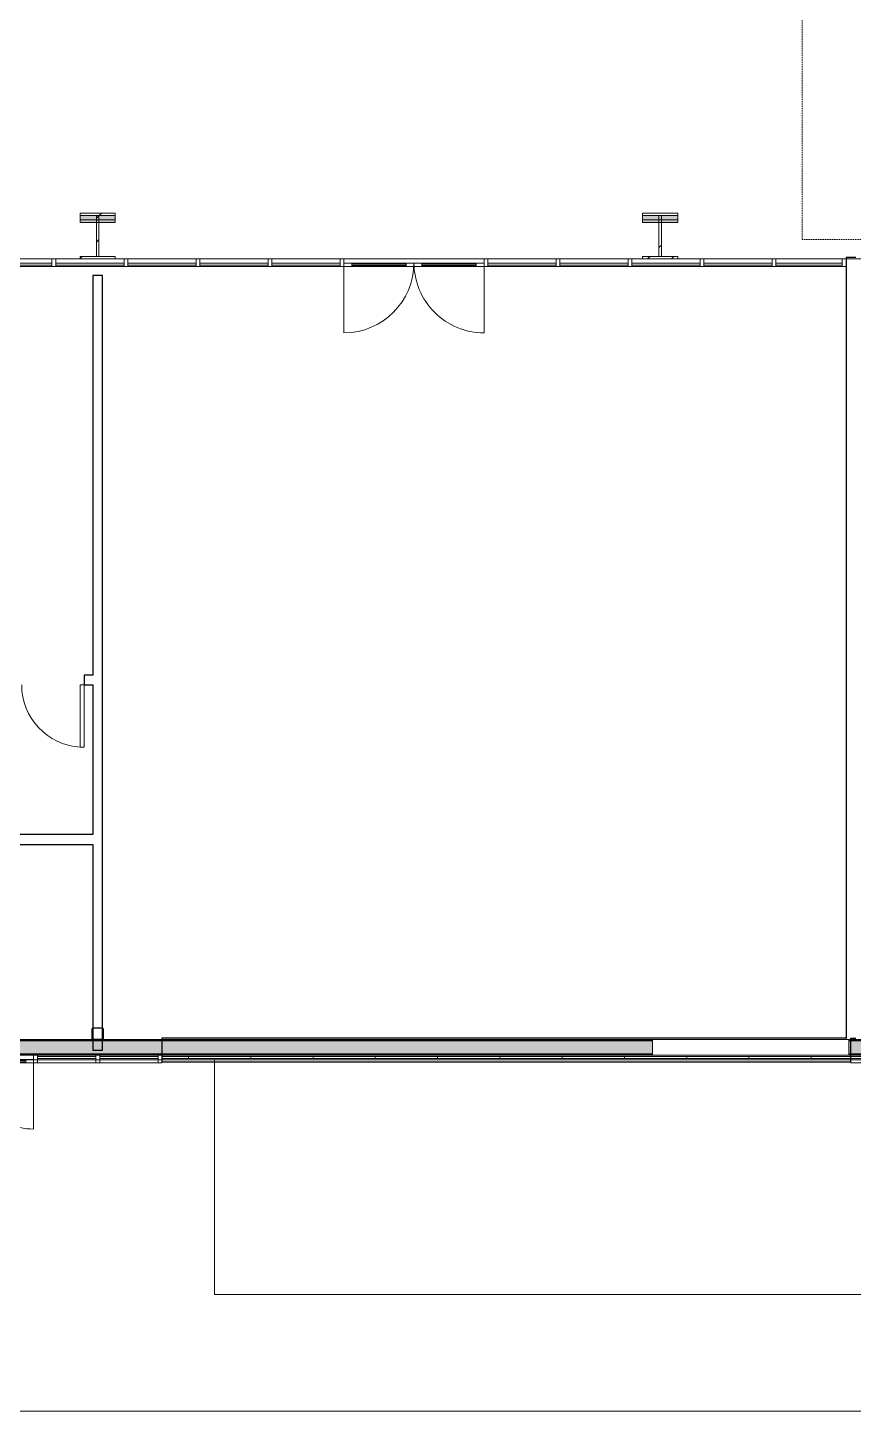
# Model space of a CAD drawing. Header units: inches. Extents: x 20541 to 27285, y -26063 to -19045.
# Drawn here: x 24205 to 24630, y -22952 to -22241 of the extents above; entities that cross this region are included whole.
import ezdxf

# ---------------------------------------------------------------- set-up
doc = ezdxf.new("R2010")
doc.units = ezdxf.units.IN
doc.header["$MEASUREMENT"] = 0
doc.linetypes.add('Dash 1_16_', pattern=[0.125, 0.0625, -0.0625])
for name, color, linetype, lineweight in [('A-DOOR', 31, 'Continuous', 9), ('A-FLOR-CLRS', 90, 'Dash 1_16_', 9), ('A-GLAZ-CURT', 52, 'Continuous', 9), ('A-GLAZ-CWMG', 51, 'Continuous', 9), ('A-WALL', 113, 'Continuous', 9), ('A-WALL-PATT', 111, 'Continuous', 25), ('C-TOPO', 7, 'Continuous', 9), ('Conc', 7, 'Continuous', 9), ('I-WALL', 2, 'Continuous', 9), ('L-SITE-WALL', 31, 'Continuous', 9), ('S-BEAM', 12, 'Continuous', 9), ('S-COLS', 52, 'Continuous', 9)]:
    doc.layers.add(name, color=color, linetype=linetype, lineweight=lineweight)
pattern_1 = [(45, (0, 0), (-25.342707, 25.342707), []), (45, (0, 38.4), (-25.342707, 25.342707), [])]

# ---------------------------------------------------------------- blocks, each defined once
blk = doc.blocks.new('HSS-Hollow Structural Section-Column - HSS6X6X1_4-V4-Site Plan - Phase 1')
at = {"layer": 'S-COLS'}
h = blk.add_hatch(dxfattribs=at)
h.set_pattern_fill('FP_3', color=256, style=0, pattern_type=2)
h.set_pattern_definition([(225, (24241.39, -22758.053), (25.342707, -25.342707), []), (225, (24241.39, -22796.453), (25.342707, -25.342707), [])])
edge = h.paths.add_edge_path(flags=0)
edge.add_line((2.534, 2.767), (-2.534, 2.767))
edge.add_arc((-2.534, 2.534), 0.233, 90, 180)
edge.add_line((-2.767, 2.534), (-2.767, -2.534))
edge.add_arc((-2.534, -2.534), 0.233, 180, 270)
edge.add_line((-2.534, -2.767), (2.534, -2.767))
edge.add_arc((2.534, -2.534), 0.233, 270, 360)
edge.add_line((2.767, -2.534), (2.767, 2.534))
edge.add_arc((2.534, 2.534), 0.233, 0, 90)
edge = h.paths.add_edge_path(flags=0)
edge.add_arc((2.534, 2.534), 0.466, 0, 90, ccw=False)
edge.add_line((3, 2.534), (3, -2.534))
edge.add_arc((2.534, -2.534), 0.466, 270, 360, ccw=False)
edge.add_line((2.534, -3), (-2.534, -3))
edge.add_arc((-2.534, -2.534), 0.466, 180, 270, ccw=False)
edge.add_line((-3, -2.534), (-3, 2.534))
edge.add_arc((-2.534, 2.534), 0.466, 90, 180, ccw=False)
edge.add_line((-2.534, 3), (2.534, 3))
at = {"layer": 'S-COLS', "lineweight": 15}
for p, q in [((-3, 2.534), (-3, -2.534)), ((-2.767, -2.534), (-2.767, 2.534)), ((2.534, 3), (-2.534, 3)), ((-2.534, 2.767), (2.534, 2.767)), ((2.767, 2.534), (2.767, -2.534)), ((3, -2.534), (3, 2.534)), ((2.534, -2.767), (-2.534, -2.767)), ((-2.534, -3), (2.534, -3))]:
    blk.add_line(p, q, dxfattribs=at)
for centre, radius, start, end in [((-2.534, 2.534), 0.466, 90, 180), ((-2.534, 2.534), 0.233, 90, 180), ((2.534, 2.534), 0.466, 360, 90), ((2.534, 2.534), 0.233, 0, 90), ((-2.534, -2.534), 0.466, 180, 270), ((-2.534, -2.534), 0.233, 180, 270), ((2.534, -2.534), 0.466, 270, 360), ((2.534, -2.534), 0.233, 270, 360)]:
    blk.add_arc(centre, radius, start, end, dxfattribs=at)
blk = doc.blocks.new('Girt_C - 8_D-730846-Site Plan - Phase 1')
at = {"layer": 'S-BEAM'}
for points in [[(24526.39, -22761.24), (22074.52, -22761.24), (22074.52, -22761.05), (24526.39, -22761.05)], [(24526.39, -22761.16), (22074.52, -22761.16), (22074.52, -22761.24), (24526.39, -22761.24)], [(24526.39, -22761.7), (22074.52, -22761.7), (22074.52, -22761.16), (24526.39, -22761.16)], [(24526.39, -22768.87), (22074.52, -22768.87), (22074.52, -22761.24), (24526.39, -22761.24)], [(24526.39, -22768.94), (22074.52, -22768.94), (22074.52, -22768.41), (24526.39, -22768.41)], [(24526.39, -22769.05), (22074.52, -22769.05), (22074.52, -22768.87), (24526.39, -22768.87)], [(24526.39, -22768.87), (22074.52, -22768.87), (22074.52, -22768.94), (24526.39, -22768.94)]]:
    blk.add_hatch(color=256, dxfattribs=at).paths.add_polyline_path(points, flags=0)
for p, q in [((24526.39, -22761.05), (22074.52, -22761.05)), ((22074.52, -22761.16), (24526.39, -22761.16)), ((22074.52, -22761.16), (24526.39, -22761.16)), ((22074.52, -22761.63), (24526.39, -22761.63)), ((22074.52, -22761.7), (24526.39, -22761.7)), ((24526.39, -22761.05), (24526.39, -22761.05)), ((24526.39, -22761.05), (24526.39, -22761.24)), ((24526.39, -22761.24), (24526.39, -22761.16)), ((24526.39, -22761.16), (24526.39, -22761.16)), ((24526.39, -22761.16), (24526.39, -22761.7)), ((24526.39, -22761.24), (24526.39, -22768.87)), ((22074.52, -22768.41), (24526.39, -22768.41)), ((22074.52, -22768.48), (24526.39, -22768.48)), ((22074.52, -22768.94), (24526.39, -22768.94)), ((22074.52, -22768.94), (24526.39, -22768.94)), ((22074.52, -22769.05), (24526.39, -22769.05)), ((24526.39, -22768.41), (24526.39, -22768.94)), ((24526.39, -22768.87), (24526.39, -22769.05)), ((24526.39, -22768.94), (24526.39, -22768.87)), ((24526.39, -22768.94), (24526.39, -22768.94)), ((24526.39, -22769.05), (24526.39, -22769.05))]:
    blk.add_line(p, q, dxfattribs=at)
blk = doc.blocks.new('System Panel - Glazed-737289-Site Plan - Phase 1')
at = {"layer": 'A-GLAZ-CURT'}
for p, q in [((15.5, -0.25), (-15.5, -0.25)), ((-15.5, -0.25), (-15.5, -1.25)), ((-15.5, -1.25), (-15.5, -0.25)), ((-15.5, -0.25), (-15.5, -0.25)), ((15.5, -0.25), (-15.5, -0.25)), ((-15.5, -1.25), (15.5, -1.25)), ((-15.5, -1.25), (15.5, -1.25)), ((-15.5, -1.25), (-15.5, -1.25)), ((15.5, -1.25), (15.5, -0.25)), ((15.5, -0.25), (15.5, -1.25)), ((15.5, -0.25), (15.5, -0.25)), ((15.5, -1.25), (15.5, -1.25))]:
    blk.add_line(p, q, dxfattribs=at)
blk = doc.blocks.new('Rectangular Mullion - Rectangular Mullion 1-737287-Site Plan - Phase 1')
at = {"layer": 'A-GLAZ-CWMG'}
for p, q in [((24628.39, -22769.05), (24628.39, -22773.05)), ((24628.39, -22773.05), (24628.39, -22769.05)), ((24628.39, -22769.05), (24628.39, -22769.05)), ((24661.39, -22769.05), (24628.39, -22769.05)), ((24628.39, -22769.05), (24661.39, -22769.05)), ((24628.39, -22773.05), (24628.39, -22773.05)), ((24628.39, -22773.05), (24661.39, -22773.05)), ((24628.39, -22773.05), (24661.39, -22773.05)), ((24661.39, -22769.05), (24661.39, -22769.05)), ((24661.39, -22769.05), (24661.39, -22773.05)), ((24661.39, -22773.05), (24661.39, -22769.05)), ((24661.39, -22773.05), (24661.39, -22773.05))]:
    blk.add_line(p, q, dxfattribs=at)
blk = doc.blocks.new('Girt_C - 8_D-707918-Site Plan - Phase 1')
at = {"layer": 'S-BEAM'}
for points in [[(26266.27, -22761.24), (24627.39, -22761.24), (24627.39, -22761.05), (26266.27, -22761.05)], [(26266.27, -22761.16), (24627.39, -22761.16), (24627.39, -22761.24), (26266.27, -22761.24)], [(26266.27, -22761.7), (24627.39, -22761.7), (24627.39, -22761.16), (26266.27, -22761.16)], [(26266.27, -22768.87), (24627.39, -22768.87), (24627.39, -22761.24), (26266.27, -22761.24)], [(26266.27, -22768.94), (24627.39, -22768.94), (24627.39, -22768.41), (26266.27, -22768.41)], [(26266.27, -22769.05), (24627.39, -22769.05), (24627.39, -22768.87), (26266.27, -22768.87)], [(26266.27, -22768.87), (24627.39, -22768.87), (24627.39, -22768.94), (26266.27, -22768.94)]]:
    blk.add_hatch(color=256, dxfattribs=at).paths.add_polyline_path(points, flags=0)
for p, q in [((26266.27, -22761.05), (24627.39, -22761.05)), ((24627.39, -22761.24), (24627.39, -22761.05)), ((24627.39, -22761.05), (24627.39, -22761.05)), ((24627.39, -22761.7), (24627.39, -22761.16)), ((24627.39, -22761.16), (24627.39, -22761.16)), ((24627.39, -22761.16), (24627.39, -22761.24)), ((24627.39, -22761.16), (26266.27, -22761.16)), ((24627.39, -22761.16), (26266.27, -22761.16)), ((24627.39, -22768.87), (24627.39, -22761.24)), ((24627.39, -22761.63), (26266.27, -22761.63)), ((24627.39, -22761.7), (26266.27, -22761.7)), ((24627.39, -22768.94), (24627.39, -22768.41)), ((24627.39, -22768.41), (26266.27, -22768.41)), ((24627.39, -22768.48), (26266.27, -22768.48)), ((24627.39, -22768.87), (24627.39, -22768.94)), ((24627.39, -22769.05), (24627.39, -22768.87)), ((24627.39, -22768.94), (24627.39, -22768.94)), ((24627.39, -22768.94), (26266.27, -22768.94)), ((24627.39, -22768.94), (26266.27, -22768.94)), ((24627.39, -22769.05), (26266.27, -22769.05)), ((24627.39, -22769.05), (24627.39, -22769.05))]:
    blk.add_line(p, q, dxfattribs=at)
blk = doc.blocks.new('System Panel - Glazed-674064-Site Plan - Phase 1')
at = {"layer": 'A-GLAZ-CURT'}
for p, q in [((17, 1.25), (-17, 1.25)), ((-17, 1.25), (-17, 0.25)), ((-17, 0.25), (-17, 1.25)), ((-17, 1.25), (-17, 1.25)), ((17, 1.25), (-17, 1.25)), ((-17, 0.25), (17, 0.25)), ((-17, 0.25), (17, 0.25)), ((-17, 0.25), (-17, 0.25)), ((17, 0.25), (17, 1.25)), ((17, 1.25), (17, 0.25)), ((17, 1.25), (17, 1.25)), ((17, 0.25), (17, 0.25))]:
    blk.add_line(p, q, dxfattribs=at)
blk = doc.blocks.new('System Panel - Glazed-674065-Site Plan - Phase 1')
at = {"layer": 'A-GLAZ-CURT'}
for p, q in [((17.5, 1.25), (-17.5, 1.25)), ((-17.5, 1.25), (-17.5, 0.25)), ((-17.5, 0.25), (-17.5, 1.25)), ((-17.5, 1.25), (-17.5, 1.25)), ((17.5, 1.25), (-17.5, 1.25)), ((-17.5, 0.25), (17.5, 0.25)), ((-17.5, 0.25), (17.5, 0.25)), ((-17.5, 0.25), (-17.5, 0.25)), ((17.5, 0.25), (17.5, 1.25)), ((17.5, 1.25), (17.5, 0.25)), ((17.5, 1.25), (17.5, 1.25)), ((17.5, 0.25), (17.5, 0.25))]:
    blk.add_line(p, q, dxfattribs=at)
blk = doc.blocks.new('Door_Single_Storefront - one-674067-Site Plan - Phase 1')
at = {"layer": 'A-DOOR'}
for p, q in [((-18, 36), (-18, 0)), ((-14, 2), (-18, 2)), ((-18, 2), (-18, 0.25)), ((-18, 2), (-18, 0.25)), ((18, 2), (-18, 2)), ((-18, 2), (-18, 2)), ((-18, 0.25), (-14, 0.25)), ((-18, 0.25), (-18, 0.25)), ((-18, 0.25), (18, 0.25)), ((-14, 0.25), (-14, 2)), ((-14, 2), (-14, 0.25)), ((-14, 2), (-14, 2)), ((-14, 2), (14, 2)), ((14, 1.5), (-14, 1.5)), ((-14, 1.5), (-14, 0.75)), ((-14, 1.5), (-14, 0.75)), ((14, 1.5), (-14, 1.5)), ((-14, 1.5), (-14, 1.5)), ((-14, 0.75), (14, 0.75)), ((-14, 0.75), (-14, 0.75)), ((-14, 0.75), (14, 0.75)), ((14, 0.25), (-14, 0.25)), ((-14, 0.25), (-14, 0.25)), ((18, 2), (14, 2)), ((14, 2), (14, 0.25)), ((14, 0.25), (14, 2)), ((14, 2), (14, 2)), ((14, 0.75), (14, 1.5)), ((14, 1.5), (14, 0.75)), ((14, 1.5), (14, 1.5)), ((14, 0.75), (14, 0.75)), ((14, 0.25), (18, 0.25)), ((14, 0.25), (14, 0.25)), ((18, 0.25), (18, 2)), ((18, 2), (18, 0.25)), ((18, 2), (18, 2)), ((18, 0.25), (18, 0.25))]:
    blk.add_line(p, q, dxfattribs=at)
blk.add_arc((-18, 0), 36, 360, 90, dxfattribs=at)
blk = doc.blocks.new('Door_Single_Storefront - one-674066-Site Plan - Phase 1')
at = {"layer": 'A-DOOR'}
for p, q in [((-18, -36), (-18, 0)), ((-18, -2), (-18, -0.25)), ((-18, -0.25), (-14, -0.25)), ((-18, -0.25), (18, -0.25)), ((-18, -0.25), (-18, -0.25)), ((-18, -2), (-18, -0.25)), ((-14, -2), (-18, -2)), ((-18, -2), (-18, -2)), ((18, -2), (-18, -2)), ((-14, -0.25), (-14, -2)), ((-14, -0.25), (-14, -0.25)), ((14, -0.25), (-14, -0.25)), ((-14, -2), (-14, -0.25)), ((-14, -1.5), (-14, -0.75)), ((-14, -0.75), (14, -0.75)), ((-14, -0.75), (14, -0.75)), ((-14, -0.75), (-14, -0.75)), ((-14, -1.5), (-14, -0.75)), ((14, -1.5), (-14, -1.5)), ((-14, -1.5), (-14, -1.5)), ((14, -1.5), (-14, -1.5)), ((-14, -2), (14, -2)), ((-14, -2), (-14, -2)), ((14, -2), (14, -0.25)), ((14, -0.25), (18, -0.25)), ((14, -0.25), (14, -0.25)), ((14, -0.25), (14, -2)), ((14, -0.75), (14, -1.5)), ((14, -0.75), (14, -0.75)), ((14, -1.5), (14, -0.75)), ((14, -1.5), (14, -1.5)), ((18, -2), (14, -2)), ((14, -2), (14, -2)), ((18, -0.25), (18, -2)), ((18, -0.25), (18, -0.25)), ((18, -2), (18, -0.25)), ((18, -2), (18, -2))]:
    blk.add_line(p, q, dxfattribs=at)
blk.add_arc((-18, 0), 36, 270, 0, dxfattribs=at)
blk = doc.blocks.new('Rectangular Mullion - Rectangular Mullion 1-674073-Site Plan - Phase 1')
at = {"layer": 'A-GLAZ-CWMG'}
for p, q in [((24625.89, -22360.05), (24588.89, -22360.05)), ((24588.89, -22360.05), (24625.89, -22360.05)), ((24625.89, -22360.05), (24625.89, -22360.05)), ((24625.89, -22360.05), (24625.89, -22364.05)), ((24625.89, -22364.05), (24625.89, -22360.05)), ((24588.89, -22364.05), (24625.89, -22364.05)), ((24588.89, -22364.05), (24625.89, -22364.05)), ((24625.89, -22364.05), (24625.89, -22364.05))]:
    blk.add_line(p, q, dxfattribs=at)
blk = doc.blocks.new('Rectangular Mullion - Rectangular Mullion 1-674074-Site Plan - Phase 1')
at = {"layer": 'A-GLAZ-CWMG'}
for p, q in [((24588.89, -22360.05), (24551.89, -22360.05)), ((24551.89, -22360.05), (24588.89, -22360.05)), ((24551.89, -22364.05), (24588.89, -22364.05)), ((24551.89, -22364.05), (24588.89, -22364.05))]:
    blk.add_line(p, q, dxfattribs=at)
blk = doc.blocks.new('Rectangular Mullion - Rectangular Mullion 1-674075-Site Plan - Phase 1')
at = {"layer": 'A-GLAZ-CWMG'}
for p, q in [((24440.89, -22360.05), (24403.89, -22360.05)), ((24403.89, -22360.05), (24440.89, -22360.05)), ((24403.89, -22364.05), (24440.89, -22364.05)), ((24403.89, -22364.05), (24440.89, -22364.05))]:
    blk.add_line(p, q, dxfattribs=at)
blk = doc.blocks.new('Rectangular Mullion - Rectangular Mullion 1-674076-Site Plan - Phase 1')
at = {"layer": 'A-GLAZ-CWMG'}
for p, q in [((24403.89, -22360.05), (24366.89, -22360.05)), ((24366.89, -22360.05), (24403.89, -22360.05)), ((24366.89, -22364.05), (24403.89, -22364.05)), ((24366.89, -22364.05), (24403.89, -22364.05))]:
    blk.add_line(p, q, dxfattribs=at)
blk = doc.blocks.new('Rectangular Mullion - Rectangular Mullion 1-674078-Site Plan - Phase 1')
at = {"layer": 'A-GLAZ-CWMG', "lineweight": 13}
for p, q in [((0, 2), (-2, 2)), ((-2, 2), (-2, -2)), ((0, -2), (0, 2)), ((-2, -2), (0, -2))]:
    blk.add_line(p, q, dxfattribs=at)
at = {"layer": 'A-GLAZ-CWMG'}
for p, q in [((-2, 2), (-2, 2)), ((0, 2), (0, 2)), ((-2, -2), (-2, -2)), ((0, -2), (0, -2))]:
    blk.add_line(p, q, dxfattribs=at)
blk = doc.blocks.new('Rectangular Mullion - Rectangular Mullion 1-674079-Site Plan - Phase 1')
at = {"layer": 'A-GLAZ-CWMG', "lineweight": 13}
for p, q in [((-1, 2), (1, 2)), ((-1, -2), (-1, 2)), ((1, 2), (1, -2)), ((1, -2), (-1, -2))]:
    blk.add_line(p, q, dxfattribs=at)
at = {"layer": 'A-GLAZ-CWMG'}
for p, q in [((-1, 2), (-1, 2)), ((1, 2), (1, 2)), ((-1, -2), (-1, -2)), ((1, -2), (1, -2))]:
    blk.add_line(p, q, dxfattribs=at)
blk = doc.blocks.new('Single-Flush - 32_ x 84_-460923-Site Plan - Phase 1')
at = {"layer": 'A-DOOR', "lineweight": 13}
for p, q in [((14, -2.5), (14, -34.5)), ((16, -2.5), (14, -2.5)), ((16, -2.5), (16, -34.5)), ((16, -34.5), (14, -34.5))]:
    blk.add_line(p, q, dxfattribs=at)
at = {"layer": 'A-DOOR'}
blk.add_arc((16, -2.5), 32.07, 180, 266.42413, dxfattribs=at)
blk = doc.blocks.new('System Panel - Glazed-706747-Site Plan - Phase 1')
at = {"layer": 'A-GLAZ-CURT'}
for p, q in [((15, -0.25), (-15, -0.25)), ((-15, -0.25), (-15, -1.25)), ((-15, -1.25), (-15, -0.25)), ((-15, -0.25), (-15, -0.25)), ((15, -0.25), (-15, -0.25)), ((-15, -1.25), (15, -1.25)), ((-15, -1.25), (15, -1.25)), ((-15, -1.25), (-15, -1.25)), ((15, -1.25), (15, -0.25)), ((15, -0.25), (15, -1.25)), ((15, -0.25), (15, -0.25)), ((15, -1.25), (15, -1.25))]:
    blk.add_line(p, q, dxfattribs=at)
blk = doc.blocks.new('Door_Single_Storefront - one-670102-Site Plan - Phase 1')
at = {"layer": 'A-DOOR'}
for p, q in [((-18, 36), (-18, 0)), ((-14, 2), (-18, 2)), ((-18, 2), (-18, 0.25)), ((-18, 2), (-18, 0.25)), ((18, 2), (-18, 2)), ((-18, 2), (-18, 2)), ((-18, 0.25), (-14, 0.25)), ((-18, 0.25), (-18, 0.25)), ((-18, 0.25), (18, 0.25)), ((-14, 0.25), (-14, 2)), ((-14, 2), (-14, 0.25)), ((-14, 2), (-14, 2)), ((-14, 2), (14, 2)), ((14, 1.5), (-14, 1.5)), ((-14, 1.5), (-14, 0.75)), ((-14, 1.5), (-14, 0.75)), ((14, 1.5), (-14, 1.5)), ((-14, 1.5), (-14, 1.5)), ((-14, 0.75), (14, 0.75)), ((-14, 0.75), (-14, 0.75)), ((-14, 0.75), (14, 0.75)), ((14, 0.25), (-14, 0.25)), ((-14, 0.25), (-14, 0.25)), ((18, 2), (14, 2)), ((14, 2), (14, 0.25)), ((14, 0.25), (14, 2)), ((14, 2), (14, 2)), ((14, 0.75), (14, 1.5)), ((14, 1.5), (14, 0.75)), ((14, 1.5), (14, 1.5)), ((14, 0.75), (14, 0.75)), ((14, 0.25), (18, 0.25)), ((14, 0.25), (14, 0.25)), ((18, 0.25), (18, 2)), ((18, 2), (18, 0.25)), ((18, 2), (18, 2)), ((18, 0.25), (18, 0.25))]:
    blk.add_line(p, q, dxfattribs=at)
blk.add_arc((-18, 0), 36, 360, 90, dxfattribs=at)
blk = doc.blocks.new('Rectangular Mullion - Rectangular Mullion 1-592303-Site Plan - Phase 1')
at = {"layer": 'A-GLAZ-CWMG', "lineweight": 13}
for p, q in [((-1, 2), (1, 2)), ((-1, -2), (-1, 2)), ((1, 2), (1, -2)), ((1, -2), (-1, -2))]:
    blk.add_line(p, q, dxfattribs=at)
at = {"layer": 'A-GLAZ-CWMG'}
for p, q in [((-1, 2), (-1, 2)), ((1, 2), (1, 2)), ((-1, -2), (-1, -2)), ((1, -2), (1, -2))]:
    blk.add_line(p, q, dxfattribs=at)
blk = doc.blocks.new('Rectangular Mullion - Rectangular Mullion 1-594346-Site Plan - Phase 1')
at = {"layer": 'A-GLAZ-CWMG'}
for p, q in [((24274.39, -22769.05), (24241.39, -22769.05)), ((24241.39, -22769.05), (24274.39, -22769.05)), ((24241.39, -22773.05), (24274.39, -22773.05)), ((24241.39, -22773.05), (24274.39, -22773.05)), ((24274.39, -22769.05), (24274.39, -22769.05)), ((24274.39, -22769.05), (24274.39, -22773.05)), ((24274.39, -22773.05), (24274.39, -22769.05)), ((24274.39, -22773.05), (24274.39, -22773.05))]:
    blk.add_line(p, q, dxfattribs=at)
blk = doc.blocks.new('Rectangular Mullion - Rectangular Mullion 1-706162-Site Plan - Phase 1')
at = {"layer": 'A-GLAZ-CWMG', "lineweight": 13}
for p, q in [((0, 2), (-2, 2)), ((-2, 2), (-2, -2)), ((0, -2), (0, 2)), ((-2, -2), (0, -2))]:
    blk.add_line(p, q, dxfattribs=at)
at = {"layer": 'A-GLAZ-CWMG'}
for p, q in [((-2, 2), (-2, 2)), ((0, 2), (0, 2)), ((-2, -2), (-2, -2)), ((0, -2), (0, -2))]:
    blk.add_line(p, q, dxfattribs=at)
blk = doc.blocks.new('Rectangular Mullion - Rectangular Mullion 1-594186-Site Plan - Phase 1')
at = {"layer": 'A-GLAZ-CWMG'}
for p, q in [((24208.39, -22769.05), (24208.39, -22773.05)), ((24208.39, -22773.05), (24208.39, -22769.05)), ((24208.39, -22769.05), (24208.39, -22769.05)), ((24241.39, -22769.05), (24208.39, -22769.05)), ((24208.39, -22769.05), (24241.39, -22769.05)), ((24208.39, -22773.05), (24208.39, -22773.05)), ((24208.39, -22773.05), (24241.39, -22773.05)), ((24208.39, -22773.05), (24241.39, -22773.05))]:
    blk.add_line(p, q, dxfattribs=at)

msp = doc.modelspace()

# ---------------------------------------------------------------- hatches: boundary and pattern name
at = {"layer": 'A-WALL-PATT', "lineweight": 9}
h = msp.add_hatch(dxfattribs=at)
h.set_pattern_fill('FP_7', color=256, style=0, pattern_type=2)
h.set_pattern_definition([(0, (0, 0), (0, 32), []), (90, (0, 0), (-32, 2e-15), [])])
h.paths.add_polyline_path([(24628.39, -22770.8), (24274.39, -22770.8), (24274.39, -22769.8), (24628.39, -22769.8)], flags=0)
at = {"layer": 'S-COLS'}
h = msp.add_hatch(dxfattribs=at)
h.set_pattern_fill('FP_1', color=256, style=0, pattern_type=2)
h.set_pattern_definition(pattern_1)
h.paths.add_polyline_path([(24250.39, -22337.8), (24232.39, -22337.8), (24232.39, -22336.55), (24250.39, -22336.55)], flags=0)
for points in [[(24250.39, -22341.31), (24232.39, -22341.31), (24232.39, -22337.8), (24250.39, -22337.8)], [(24539.39, -22341.31), (24521.39, -22341.31), (24521.39, -22337.8), (24539.39, -22337.8)]]:
    msp.add_hatch(color=256, dxfattribs=at).paths.add_polyline_path(points, flags=0)
h = msp.add_hatch(dxfattribs=at)
h.set_pattern_fill('FP_1', color=256, style=0, pattern_type=2)
h.set_pattern_definition(pattern_1)
h.paths.add_polyline_path([(24242.02, -22358.8), (24240.77, -22358.8), (24240.77, -22337.8), (24242.02, -22337.8)], flags=0)
h = msp.add_hatch(dxfattribs=at)
h.set_pattern_fill('FP_1', color=256, style=0, pattern_type=2)
h.set_pattern_definition(pattern_1)
h.paths.add_polyline_path([(24531.02, -22358.8), (24529.77, -22358.8), (24529.77, -22337.8), (24531.02, -22337.8)], flags=0)
h = msp.add_hatch(dxfattribs=at)
h.set_pattern_fill('FP_1', color=256, style=0, pattern_type=2)
h.set_pattern_definition(pattern_1)
h.paths.add_polyline_path([(24232.39, -22358.8), (24250.39, -22358.8), (24250.39, -22360.05), (24232.39, -22360.05)], flags=0)
h = msp.add_hatch(dxfattribs=at)
h.set_pattern_fill('FP_1', color=256, style=0, pattern_type=2)
h.set_pattern_definition(pattern_1)
h.paths.add_polyline_path([(24521.39, -22358.8), (24539.39, -22358.8), (24539.39, -22360.05), (24521.39, -22360.05)], flags=0)

# ---------------------------------------------------------------- linework, layer by layer
at = {"layer": 'A-FLOR-CLRS'}
for p, q in [((24603.39, -21098.05), (24603.39, -22350.05)), ((24603.39, -22350.05), (25975.39, -22350.05))]:
    msp.add_line(p, q, dxfattribs=at)
at = {"layer": 'A-WALL'}
for p, q in [((24625.89, -22360.05), (24865.89, -22360.05)), ((24628.39, -22761.05), (24274.39, -22761.05)), ((24625.89, -22760.43), (24625.89, -22761.05)), ((24628.39, -22769.05), (24274.39, -22769.05)), ((24628.39, -22769.8), (24274.39, -22769.8)), ((24628.39, -22770.8), (24274.39, -22770.8)), ((24628.39, -22771.55), (24274.39, -22771.55))]:
    msp.add_line(p, q, dxfattribs=at)
at = {"layer": 'C-TOPO'}
msp.add_line((26277.07, -22771.59), (23481.19, -22771.59), dxfattribs=at)
at = {"layer": 'Conc'}
for p, q in [((24301.39, -22892.07), (24301.39, -22771.59)), ((24301.39, -22892.07), (25988.68, -22892.07)), ((26277.87, -22952.07), (21906.11, -22952.07))]:
    msp.add_line(p, q, dxfattribs=at)
at = {"layer": 'I-WALL', "lineweight": 25}
for p, q in [((24630.89, -22359.3), (24625.89, -22359.3)), ((24625.89, -22359.3), (24625.89, -22760.43)), ((24243.89, -22368.68), (24238.89, -22368.68)), ((24238.89, -22368.68), (24238.89, -22573.84)), ((24243.89, -22766.49), (24243.89, -22368.68)), ((24238.89, -22573.84), (24234.39, -22573.84)), ((24234.39, -22573.84), (24234.39, -22578.84)), ((24234.39, -22578.84), (24238.89, -22578.84)), ((24238.89, -22578.84), (24238.89, -22655.84)), ((24238.89, -22655.84), (24141.89, -22655.84)), ((24136.89, -22660.84), (24238.89, -22660.84)), ((24238.89, -22660.84), (24238.89, -22766.49)), ((24628.39, -22760.43), (24630.89, -22760.43)), ((24238.89, -22766.49), (24243.89, -22766.49))]:
    msp.add_line(p, q, dxfattribs=at)
at = {"layer": 'L-SITE-WALL', "lineweight": 25}
for p, q in [((24625.89, -22760.43), (24274.39, -22760.43)), ((24274.39, -22760.43), (24274.39, -22772.55)), ((24628.39, -22772.55), (24628.39, -22760.43)), ((24274.39, -22772.55), (24628.39, -22772.55))]:
    msp.add_line(p, q, dxfattribs=at)
at = {"layer": 'S-COLS', "lineweight": 15}
for p, q in [((24250.39, -22336.55), (24232.39, -22336.55)), ((24232.39, -22336.55), (24232.39, -22337.8)), ((24232.39, -22337.8), (24250.39, -22337.8)), ((24242.02, -22337.8), (24240.77, -22337.8)), ((24240.77, -22337.8), (24240.77, -22358.8)), ((24242.02, -22358.8), (24242.02, -22337.8)), ((24250.39, -22337.8), (24250.39, -22336.55)), ((24539.39, -22336.55), (24521.39, -22336.55)), ((24521.39, -22336.55), (24521.39, -22337.8)), ((24521.39, -22337.8), (24539.39, -22337.8)), ((24531.02, -22337.8), (24529.77, -22337.8)), ((24529.77, -22337.8), (24529.77, -22358.8)), ((24531.02, -22358.8), (24531.02, -22337.8)), ((24539.39, -22337.8), (24539.39, -22336.55)), ((24232.39, -22358.8), (24232.39, -22360.05)), ((24250.39, -22358.8), (24232.39, -22358.8)), ((24232.39, -22360.05), (24250.39, -22360.05)), ((24240.77, -22358.8), (24242.02, -22358.8)), ((24250.39, -22360.05), (24250.39, -22358.8)), ((24521.39, -22358.8), (24521.39, -22360.05)), ((24539.39, -22358.8), (24521.39, -22358.8)), ((24521.39, -22360.05), (24539.39, -22360.05)), ((24529.77, -22358.8), (24531.02, -22358.8)), ((24539.39, -22360.05), (24539.39, -22358.8))]:
    msp.add_line(p, q, dxfattribs=at)
at = {"layer": 'S-COLS'}
for p, q in [((24232.39, -22337.8), (24232.39, -22341.31)), ((24250.39, -22337.8), (24250.39, -22341.31)), ((24521.39, -22337.8), (24521.39, -22341.31)), ((24539.39, -22337.8), (24539.39, -22341.31)), ((24232.39, -22340.05), (24250.39, -22340.05)), ((24250.39, -22341.31), (24232.39, -22341.31)), ((24240.77, -22341.31), (24242.02, -22341.31)), ((24521.39, -22340.05), (24539.39, -22340.05)), ((24539.39, -22341.31), (24521.39, -22341.31)), ((24529.77, -22341.31), (24531.02, -22341.31))]:
    msp.add_line(p, q, dxfattribs=at)

# ---------------------------------------------------------------- block references
at = {"layer": 'A-DOOR'}
for name, p in [('Door_Single_Storefront - one-674066-Site Plan - Phase 1', (24385.89, -22362.05)), ('Single-Flush - 32_ x 84_-460923-Site Plan - Phase 1', (24218.39, -22576.34))]:
    msp.add_blockref(name, p, dxfattribs=at)
at = {"layer": 'A-DOOR', "rotation": 180}
for name, p in [('Door_Single_Storefront - one-674067-Site Plan - Phase 1', (24421.89, -22362.05)), ('Door_Single_Storefront - one-670102-Site Plan - Phase 1', (24190.39, -22771.05))]:
    msp.add_blockref(name, p, dxfattribs=at)
at = {"layer": 'A-GLAZ-CURT', "rotation": 180}
for name, p in [('System Panel - Glazed-674065-Site Plan - Phase 1', (24200.39, -22362.05)), ('System Panel - Glazed-674065-Site Plan - Phase 1', (24237.39, -22362.05)), ('System Panel - Glazed-674065-Site Plan - Phase 1', (24274.39, -22362.05)), ('System Panel - Glazed-674065-Site Plan - Phase 1', (24311.39, -22362.05)), ('System Panel - Glazed-674065-Site Plan - Phase 1', (24348.39, -22362.05)), ('System Panel - Glazed-674065-Site Plan - Phase 1', (24459.39, -22362.05)), ('System Panel - Glazed-674065-Site Plan - Phase 1', (24496.39, -22362.05)), ('System Panel - Glazed-674065-Site Plan - Phase 1', (24533.39, -22362.05)), ('System Panel - Glazed-674065-Site Plan - Phase 1', (24570.39, -22362.05)), ('System Panel - Glazed-674064-Site Plan - Phase 1', (24606.89, -22362.05)), ('System Panel - Glazed-706747-Site Plan - Phase 1', (24225.39, -22771.05)), ('System Panel - Glazed-706747-Site Plan - Phase 1', (24257.39, -22771.05)), ('System Panel - Glazed-737289-Site Plan - Phase 1', (24643.89, -22771.05))]:
    msp.add_blockref(name, p, dxfattribs=at)
at = {"layer": 'A-GLAZ-CWMG'}
for name, p in [('Rectangular Mullion - Rectangular Mullion 1-674074-Site Plan - Phase 1', (-370, 0)), ('Rectangular Mullion - Rectangular Mullion 1-674074-Site Plan - Phase 1', (-333, 0)), ('Rectangular Mullion - Rectangular Mullion 1-674074-Site Plan - Phase 1', (-296, 0)), ('Rectangular Mullion - Rectangular Mullion 1-674074-Site Plan - Phase 1', (-259, 0)), ('Rectangular Mullion - Rectangular Mullion 1-674074-Site Plan - Phase 1', (-222, 0)), ('Rectangular Mullion - Rectangular Mullion 1-674076-Site Plan - Phase 1', (0, 0)), ('Rectangular Mullion - Rectangular Mullion 1-674075-Site Plan - Phase 1', (0, 0)), ('Rectangular Mullion - Rectangular Mullion 1-674074-Site Plan - Phase 1', (-111, 0)), ('Rectangular Mullion - Rectangular Mullion 1-674074-Site Plan - Phase 1', (-74, 0)), ('Rectangular Mullion - Rectangular Mullion 1-674074-Site Plan - Phase 1', (-37, 0)), ('Rectangular Mullion - Rectangular Mullion 1-674074-Site Plan - Phase 1', (0, 0)), ('Rectangular Mullion - Rectangular Mullion 1-674073-Site Plan - Phase 1', (0, 0)), ('Rectangular Mullion - Rectangular Mullion 1-674078-Site Plan - Phase 1', (24625.89, -22362.05)), ('Rectangular Mullion - Rectangular Mullion 1-594186-Site Plan - Phase 1', (0, 0)), ('Rectangular Mullion - Rectangular Mullion 1-594346-Site Plan - Phase 1', (0, 0)), ('Rectangular Mullion - Rectangular Mullion 1-706162-Site Plan - Phase 1', (24274.39, -22771.05)), ('Rectangular Mullion - Rectangular Mullion 1-737287-Site Plan - Phase 1', (0, 0))]:
    msp.add_blockref(name, p, dxfattribs=at)
at = {"layer": 'A-GLAZ-CWMG', "extrusion": (0, 0, -1)}
for name, p in [('Rectangular Mullion - Rectangular Mullion 1-674079-Site Plan - Phase 1', (-24218.89, -22362.05)), ('Rectangular Mullion - Rectangular Mullion 1-674079-Site Plan - Phase 1', (-24255.89, -22362.05)), ('Rectangular Mullion - Rectangular Mullion 1-674079-Site Plan - Phase 1', (-24292.89, -22362.05)), ('Rectangular Mullion - Rectangular Mullion 1-674079-Site Plan - Phase 1', (-24329.89, -22362.05)), ('Rectangular Mullion - Rectangular Mullion 1-674079-Site Plan - Phase 1', (-24366.89, -22362.05)), ('Rectangular Mullion - Rectangular Mullion 1-674079-Site Plan - Phase 1', (-24440.89, -22362.05)), ('Rectangular Mullion - Rectangular Mullion 1-674079-Site Plan - Phase 1', (-24477.89, -22362.05)), ('Rectangular Mullion - Rectangular Mullion 1-674079-Site Plan - Phase 1', (-24514.89, -22362.05)), ('Rectangular Mullion - Rectangular Mullion 1-674079-Site Plan - Phase 1', (-24551.89, -22362.05)), ('Rectangular Mullion - Rectangular Mullion 1-674079-Site Plan - Phase 1', (-24588.89, -22362.05)), ('Rectangular Mullion - Rectangular Mullion 1-592303-Site Plan - Phase 1', (-24209.39, -22771.05)), ('Rectangular Mullion - Rectangular Mullion 1-592303-Site Plan - Phase 1', (-24241.39, -22771.05))]:
    msp.add_blockref(name, p, dxfattribs=at)
at = {"layer": 'S-BEAM'}
for name in ['Girt_C - 8_D-730846-Site Plan - Phase 1', 'Girt_C - 8_D-707918-Site Plan - Phase 1']:
    msp.add_blockref(name, (0, 0), dxfattribs=at)
at = {"layer": 'S-COLS', "rotation": 180}
msp.add_blockref('HSS-Hollow Structural Section-Column - HSS6X6X1_4-V4-Site Plan - Phase 1', (24241.39, -22758.05), dxfattribs=at)

doc.saveas('drawing.dxf')
